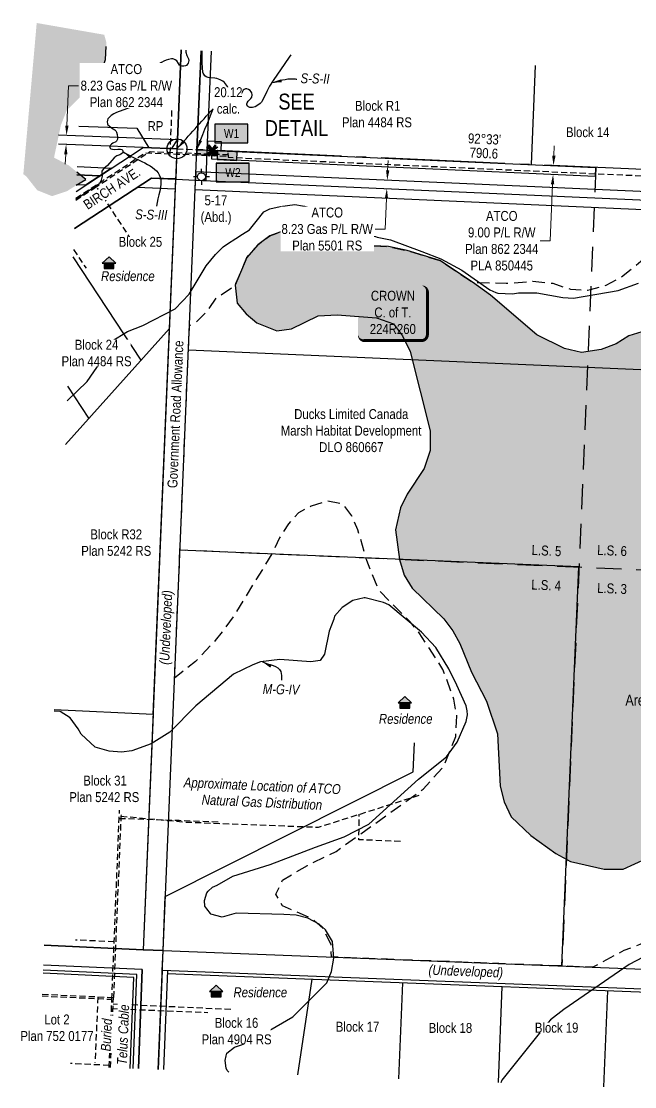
# Model space of a CAD drawing. Extents: x 311579 to 317106, y 5919880 to 5923476.
# Drawn here: x 312899 to 313519, y 5919895 to 5920971 of the extents above; entities that cross this region are included whole.
import ezdxf
from ezdxf.enums import TextEntityAlignment as Align

# ---------------------------------------------------------------- set-up
doc = ezdxf.new("R2010")
doc.units = 0
doc.header["$LTSCALE"] = 5
for name, pattern in [('foc-ACCESSROAD', [3.75, 2.5, -1.25]), ('foc-LSD', [8, 5, -3]), ('foc-QUARTERLINE', [33, 25, -3, 2, -3]), ('foc-TRAV', [1.875, 1.25, -0.625]), ('UG_PIPE', [1.875, 1.25, -0.625])]:
    doc.linetypes.add(name, pattern=pattern)
for name, color, linetype in [('35', 37, 'Continuous'), ('AS-OWNER', 7, 'Continuous'), ('AS-PIPE-UG', 44, 'UG_PIPE'), ('AS-PIPE-UG-T', 44, 'Continuous'), ('AS-POWER', 104, 'foc-POWER'), ('AS-RESIDENCE', 14, 'Continuous'), ('AS-TELEPHONE-T', 224, 'Continuous'), ('AS-TELUS', 224, 'foc-TEL'), ('C-RW', 13, 'Continuous'), ('DETAIL-T', 7, 'Continuous'), ('F-WS', 190, 'foc-ACCESSROAD'), ('F-WS-S', 190, 'Continuous'), ('L-AREAWORK', 5, 'Continuous'), ('L-BD', 7, 'Continuous'), ('L-BD1', 253, 'Continuous'), ('L-MON', 1, 'Continuous'), ('L-ROAD-T', 7, 'Continuous'), ('L-SEC', 7, 'Continuous'), ('L-SECQ', 8, 'foc-QUARTERLINE'), ('L-SECTION-LSD', 7, 'foc-LSD'), ('L-TITLEDB', 4, 'Continuous'), ('L-TITLEDB-T', 4, 'Continuous'), ('P-PROPOSED', 10, 'Continuous'), ('P-PROPOSED-H', 21, 'Continuous'), ('P-TEMP-BLOCKS', 250, 'Continuous'), ('P-TRAV', 4, 'foc-TRAV'), ('P-WORKAREA', 113, 'Continuous'), ('P-WORKAREA-H', 111, 'Continuous'), ('T-WATER', 160, 'Continuous'), ('T-WATER-H', 133, 'Continuous'), ('WETLAND', 143, 'Continuous'), ('WETLAND-T', 146, 'Continuous')]:
    doc.layers.add(name, color=color, linetype=linetype)
for name, color, linetype, lineweight in [('C-RW-T', 13, 'Continuous', 9), ('F-WS-T', 190, 'Continuous', 9), ('T-TEXT', 48, 'Continuous', 18)]:
    doc.layers.add(name, color=color, linetype=linetype, lineweight=lineweight)
doc.styles.add('100L', font='ARIALN.TTF', dxfattribs={"height": 11})
doc.styles.add('80', font='ARIALN.TTF', dxfattribs={"height": 10})
doc.styles.add('80CG', font='ARIALN.TTF', dxfattribs={"height": 10})
doc.styles.add('80L', font='ARIALN.TTF', dxfattribs={"height": 10})
doc.styles.add('80LS', font='ARIALNI.TTF', dxfattribs={"height": 10})
doc.styles.add('foc-LtypeFont', font='ARIALN.TTF', dxfattribs={"height": 7.35})
doc.styles.add('MtXpl_Arial_Narrow', font='ARIALNI.TTF')
doc.linetypes.add('foc-POWER', pattern='A,6,-1,["P",foc-LtypeFont,S=0.2,R=0,X=-0.625,Y=-0.75],-1.24,4', length=12.24)
doc.linetypes.add('foc-POWER-NOLINE', pattern='A,0,-4,["P",foc-LtypeFont,S=0.2,R=0,X=-0.625,Y=-0.75],-8.24', length=12.24)
doc.linetypes.add('foc-TEL', pattern='A,2,-1,["T",foc-LtypeFont,S=0.2,R=0,X=-0.425,Y=-0.75],-1.24,8', length=12.24)
doc.linetypes.add('foc-TEL-NOLINE', pattern='A,0,-2,["T",foc-LtypeFont,S=0.2,R=0,X=-0.425,Y=-0.75],-10.24', length=12.24)
doc.dimstyles.new('Compass 5 000', dxfattribs={"dimscale": 5, "dimtxt": 9, "dimasz": 2, "dimexe": 0.2, "dimexo": 0.0625, "dimgap": 0.5, "dimtad": 0, "dimtih": 1, "dimtoh": 1, "dimzin": 0, "dimdsep": 46, "dimtxsty": '80CG', "dimcen": 0.1, "dimse1": 1, "dimse2": 1, "dimclrd": 256, "dimclrt": 256, "dimaunit": 1, "dimadec": 4, "dimazin": 0, "dimtfac": 0.06, "dimtofl": 0, "dimtmove": 0, "dimatfit": 1, "dimfxl": 0.2, "dimtolj": 1, "dimtzin": 0, "dimlwd": -1, "dimarcsym": 0})

# ---------------------------------------------------------------- blocks, each defined once
blk = doc.blocks.new('*U384')
at = {"layer": '35', "color": 3}
blk.add_circle((0, 0), 10, dxfattribs=at)
at = {"layer": '35', "color": 3, "style": '80'}
blk.add_attdef('RP_001', (-29.7, 17.9), '', height=10, dxfattribs=at)
blk = doc.blocks.new('*D371')
at = {"layer": 'C-RW-T', "transparency": 16777216}
for p, q in [((313437, 5920834.9), (313437.4, 5920844.9)), ((313435.7, 5920806), (313433.2, 5920749.1)), ((313433.2, 5920749.1), (313423.2, 5920749.1))]:
    blk.add_line(p, q, dxfattribs=at)
for points in [[(313435.3, 5920835), (313438.7, 5920834.9), (313436.6, 5920824.9)], [(313434, 5920806), (313437.4, 5920805.9), (313436.2, 5920816)]]:
    blk.add_solid(points, dxfattribs=at)
at = {"layer": 'C-RW-T', "transparency": 16777216, "insert": (313384.4, 5920749.1), "char_height": 10, "width": 442.897, "attachment_point": 5, "style": '80CG'}
blk.add_mtext('\\A1;ATCO\\P9.00 P/L R/W\\PPlan 862 2344\\PPLA 850445', dxfattribs=at)
blk = doc.blocks.new('*D372')
at = {"layer": 'C-RW-T', "transparency": 16777216}
for p, q in [((313789.3, 5920788.8), (313789.7, 5920798.7)), ((313787.9, 5920758.7), (313786.5, 5920726.9)), ((313786.5, 5920726.9), (313776.5, 5920726.9))]:
    blk.add_line(p, q, dxfattribs=at)
for points in [[(313787.6, 5920788.8), (313790.9, 5920788.7), (313788.8, 5920778.8)], [(313786.3, 5920758.8), (313789.6, 5920758.7), (313788.4, 5920768.7)]]:
    blk.add_solid(points, dxfattribs=at)
at = {"layer": 'C-RW-T', "transparency": 16777216, "insert": (313699.9, 5920726.9), "char_height": 10, "width": 787.838, "attachment_point": 5, "style": '80CG'}
blk.add_mtext('\\A1;ATCO\\P10.06 Gas Transmission R/W\\PPlan 4815 HW', dxfattribs=at)
blk = doc.blocks.new('*D373')
at = {"layer": 'C-RW-T', "transparency": 16777216}
for p, q in [((313269.2, 5920820.1), (313269.7, 5920830)), ((313268, 5920791.9), (313266.6, 5920760.9)), ((313266.6, 5920760.9), (313256.6, 5920760.9))]:
    blk.add_line(p, q, dxfattribs=at)
for points in [[(313267.6, 5920820.1), (313270.9, 5920820), (313268.8, 5920810.1)], [(313266.3, 5920791.9), (313269.6, 5920791.8), (313268.4, 5920801.8)]]:
    blk.add_solid(points, dxfattribs=at)
at = {"layer": 'C-RW-T', "transparency": 16777216, "insert": (313208.2, 5920760.9), "char_height": 10, "attachment_point": 5, "style": '80CG', "bg_fill": 3, "box_fill_scale": 1.1, "bg_fill_color": 256, "bg_fill_true_color": 13158600, "bg_fill_transparency": 0}
blk.add_mtext('\\A1;ATCO\\P8.23 Gas P/L R/W\\PPlan 5501 RS', dxfattribs=at)
blk = doc.blocks.new('*D374')
at = {"layer": 'C-RW-T', "transparency": 16777216}
for p, q in [((312945.4, 5920865.4), (312947, 5920905.6)), ((312947, 5920905.6), (312957, 5920905.6)), ((312944.2, 5920836.4), (312943.8, 5920826.4))]:
    blk.add_line(p, q, dxfattribs=at)
for points in [[(312943.7, 5920865.4), (312947.1, 5920865.3), (312945, 5920855.4)], [(312942.6, 5920836.4), (312945.9, 5920836.3), (312944.6, 5920846.4)]]:
    blk.add_solid(points, dxfattribs=at)
at = {"layer": 'C-RW-T', "transparency": 16777216, "insert": (313005.4, 5920905.6), "char_height": 10, "attachment_point": 5, "style": '80CG', "bg_fill": 3, "box_fill_scale": 1.1, "bg_fill_color": 256, "bg_fill_true_color": 13158600, "bg_fill_transparency": 0}
blk.add_mtext('\\A1;ATCO\\P8.23 Gas P/L R/W\\PPlan 862 2344', dxfattribs=at)
blk = doc.blocks.new('res_occ')
for points in [[(0.1, 0.89), (-1.26, -0.37), (1.46, -0.37)], [(-0.9, -1.43), (1.1, -1.43), (1.1, -0.37), (-0.9, -0.37)]]:
    blk.add_hatch(color=14).paths.add_polyline_path(points)
at = {"color": 14}
for points in [[(0.1, 0.89), (-1.26, -0.37), (1.46, -0.37)], [(-0.9, -1.43), (1.1, -1.43), (1.1, -0.37), (-0.9, -0.37)]]:
    blk.add_lwpolyline(points, close=True, dxfattribs=at)
blk = doc.blocks.new('GABD')
for p, q in [((-0.81, 0), (-1.62, 0)), ((0, 0.81), (0, 1.62)), ((1.62, 0), (0.81, 0)), ((0, -0.81), (0, -1.62))]:
    blk.add_line(p, q)
blk.add_circle((0, 0), 0.8)
blk = doc.blocks.new('*U386')
h = blk.add_hatch(color=255)
edge = h.paths.add_edge_path()
edge.add_line((-29, -28.5), (29, -28.5))
edge.add_arc((29, -22.5), 6, 270, 360)
edge.add_line((35, -22.5), (35, 21))
edge.add_arc((29, 21), 6, 0, 90)
edge.add_line((29, 27), (-29, 27))
edge.add_arc((-29, 21), 6, 90, 180)
edge.add_line((-35, 21), (-35, -22.5))
edge.add_arc((-29, -22.5), 6, 180, 270)
at = {"color": 14, "flags": 128}
blk.add_lwpolyline([(-29, -28.5, 3, 3, 0), (29, -28.5, 3, 3, 0.414214), (35, -22.5, 3, 3, 0), (35, 21, 3, 0, 0.414214), (29, 27, 0, 0, 0), (-29, 27, 0, 0, 0.414214), (-35, 21, 0, 0, 0), (-35, -22.5, 0, 3, 0.414214)], format="xyseb", close=True, dxfattribs=at)
at = {"color": 14, "style": '80'}
blk.add_attdef('ENTER_TEXT_001', (-26.8, -4.9), '', height=10, dxfattribs=at)
blk = doc.blocks.new('Temp_Area3')
h = blk.add_hatch(color=111)
h.dxf.hatch_style = 1
h.paths.add_polyline_path([(-16.8, -9.4), (16.3, -9.4), (16.3, 9.1), (-16.8, 9.1)])
at = {"color": 250}
for points in [[(-17, -9.6), (16.5, -9.6), (16.5, 9.3), (-17, 9.3)], [(-16.9, -9.5), (16.4, -9.5), (16.4, 9.2), (-16.9, 9.2)]]:
    blk.add_lwpolyline(points, close=True, dxfattribs=at)
at = {"color": 250, "style": '80L'}
blk.add_attdef('TEMPORARY', text='', height=9, dxfattribs=at).set_placement((0, -0.1), align=Align.MIDDLE_CENTER)
blk = doc.blocks.new('TEMP')
h = blk.add_hatch(color=255)
h.dxf.hatch_style = 1
h.paths.add_polyline_path([(0, 0.25), (-0.67, 1.15), (-0.67, 0.67), (-1.15, 0.67), (-0.25, 0), (-1.15, -0.67), (-0.67, -0.67), (-0.67, -1.15), (0, -0.25), (0.67, -1.15), (0.67, -0.67), (1.15, -0.67), (0.25, 0), (1.15, 0.67), (0.67, 0.67), (0.67, 1.15)])
h.paths.add_polyline_path([(0.57, 0.85), (0.57, 0.57), (0.85, 0.57), (0.08, 0), (0.85, -0.57), (0.57, -0.57), (0.57, -0.85), (0, -0.08), (-0.57, -0.85), (-0.57, -0.57), (-0.85, -0.57), (-0.08, 0), (-0.85, 0.57), (-0.57, 0.57), (-0.57, 0.85), (0, 0.08)], flags=16)
h = blk.add_hatch(color=1)
h.dxf.hatch_style = 1
h.paths.add_polyline_path([(0, 0.08), (-0.57, 0.85), (-0.57, 0.57), (-0.85, 0.57), (-0.08, 0), (-0.85, -0.57), (-0.57, -0.57), (-0.57, -0.85), (0, -0.08), (0.57, -0.85), (0.57, -0.57), (0.85, -0.57), (0.08, 0), (0.85, 0.57), (0.57, 0.57), (0.57, 0.85)])
at = {"color": 1}
for p, q in [((-0.08, 0), (0.08, 0)), ((0, 0.08), (0, -0.08))]:
    blk.add_line(p, q, dxfattribs=at)
at = {"color": 255, "flags": 128}
blk.add_lwpolyline([(-0.25, 0), (-1.15, 0.67), (-0.67, 0.67), (-0.67, 1.15), (0, 0.25), (0.67, 1.15), (0.67, 0.67), (1.15, 0.67), (0.25, 0), (1.15, -0.67), (0.67, -0.67), (0.67, -1.15), (0, -0.25), (-0.67, -1.15), (-0.67, -0.67), (-1.15, -0.67)], close=True, dxfattribs=at)
at = {"color": 1, "flags": 128}
blk.add_lwpolyline([(-0.08, 0), (-0.85, 0.57), (-0.57, 0.57), (-0.57, 0.85), (0, 0.08), (0.57, 0.85), (0.57, 0.57), (0.85, 0.57), (0.08, 0), (0.85, -0.57), (0.57, -0.57), (0.57, -0.85), (0, -0.08), (-0.57, -0.85), (-0.57, -0.57), (-0.85, -0.57)], close=True, dxfattribs=at)

msp = doc.modelspace()

# ---------------------------------------------------------------- hatches: boundary and pattern name
at = {"layer": 'P-PROPOSED-H'}
h = msp.add_hatch(color=256, dxfattribs=at)
h.dxf.hatch_style = 1
h.paths.add_polyline_path([(313076.422, 5920836.025), (313091.941, 5920835.332), (313092.164, 5920840.327), (313076.633, 5920841.02)])
at = {"layer": 'P-WORKAREA-H'}
h = msp.add_hatch(color=256, dxfattribs=at)
h.dxf.hatch_style = 1
h.paths.add_polyline_path([(313092.164, 5920840.327), (313097.311, 5920840.097), (313097.099, 5920835.102), (313091.941, 5920835.332)])
h = msp.add_hatch(color=256, dxfattribs=at)
h.dxf.hatch_style = 1
h.paths.add_polyline_path([(313117.289, 5920839.203), (313097.311, 5920840.097), (313096.93, 5920831.106), (313116.909, 5920830.212)])
at = {"layer": 'T-WATER-H'}
h = msp.add_hatch(color=256, dxfattribs=at)
h.dxf.hatch_style = 1
h.paths.add_polyline_path([(312983.043, 5920957.012), (312914.907, 5920968.874), (312901.412, 5920816.324), (312904.424, 5920814.086), (312906.912, 5920810.92), (312915.413, 5920800.099), (312930.398, 5920794.105), (312945.383, 5920799.1), (312950.086, 5920802.07), (312951.378, 5920802.886), (312964.364, 5920811.089), (312947.381, 5920825.075), (312944.109, 5920826.821), (312940.544, 5920828.722), (312940.391, 5920828.803), (312932.396, 5920833.067), (312935.29, 5920846.71), (312939.39, 5920866.034), (312945.385, 5920881.019), (312961.154, 5920896.31), (312966.477, 5920901.472), (312978.353, 5920912.987), (312984.347, 5920931.969), (312985.345, 5920948.952)])
h = msp.add_hatch(color=256, dxfattribs=at)
h.dxf.hatch_style = 1
h.paths.add_polyline_path([(313137.19, 5920666.23), (313157.17, 5920658.237), (313172.155, 5920660.235), (313199.128, 5920673.222), (313218.109, 5920674.221), (313258.07, 5920671.222), (313275.052, 5920665.228), (313284.042, 5920653.241), (313292.034, 5920637.256), (313312.014, 5920557.335), (313312.013, 5920537.354), (313306.019, 5920519.372), (313289.036, 5920493.398), (313282.043, 5920479.412), (313277.048, 5920457.434), (313281.044, 5920427.464), (313286.038, 5920411.479), (313294.031, 5920398.493), (313325.998, 5920367.523), (313334.989, 5920355.535), (313341.982, 5920342.547), (313353.97, 5920313.576), (313368.955, 5920284.605), (313379.944, 5920251.637), (313382.94, 5920198.691), (313386.936, 5920182.706), (313393.929, 5920167.721), (313413.909, 5920148.741), (313438.884, 5920130.757), (313453.869, 5920122.765), (313487.835, 5920114.773), (313506.816, 5920114.773), (313565.757, 5920141.746), (313639.683, 5920173.714), (313687.635, 5920185.701), (313702.62, 5920192.695), (313715.607, 5920201.686), (313724.598, 5920215.671), (313746.576, 5920277.61), (313761.561, 5920307.581), (313778.544, 5920333.555), (313788.535, 5920344.543), (313797.526, 5920359.529), (313794.529, 5920375.512), (313784.539, 5920386.501), (313746.578, 5920412.476), (313725.598, 5920435.453), (313698.625, 5920454.435), (313653.67, 5920471.418), (313640.683, 5920479.41), (313630.694, 5920491.398), (313609.716, 5920535.355), (313589.736, 5920599.291), (313574.751, 5920624.268), (313565.76, 5920636.255), (313538.787, 5920661.231), (313512.813, 5920653.24), (313499.826, 5920645.247), (313484.841, 5920639.253), (313464.861, 5920636.257), (313447.878, 5920640.253), (313419.906, 5920654.239), (313372.955, 5920694.199), (313354.972, 5920707.186), (313322.005, 5920729.166), (313289.039, 5920739.155), (313270.057, 5920743.151), (313232.095, 5920745.15), (313215.113, 5920748.147), (313179.149, 5920759.136), (313164.164, 5920759.137), (313150.178, 5920754.143), (313138.19, 5920745.151), (313127.201, 5920732.164), (313115.213, 5920704.191), (313117.211, 5920686.21), (313126.201, 5920675.221)])

# ---------------------------------------------------------------- linework, layer by layer
at = {"layer": 'AS-PIPE-UG'}
for p, q in [((313049.708, 5920836.913), (313051.9, 5920891.958)), ((312952.151, 5920740.131), (312964.787, 5920721.374)), ((312993.123, 5920041.566), (312954.068, 5920043.386)), ((312920.304, 5919986.932), (312989.496, 5919983.712)), ((312976.72, 5919985.789), (312973.653, 5919919.911)), ((312989.496, 5919983.712), (312990.795, 5919983.651)), ((312990.747, 5919982.462), (312990.795, 5919983.651)), ((312990.416, 5919974.228), (313087.733, 5919970.299)), ((312992.102, 5919979.062), (313111.263, 5919973.515)), ((312988.11, 5919916.873), (312949.053, 5919918.694))]:
    msp.add_line(p, q, dxfattribs=at)
at = {"layer": 'AS-PIPE-UG', "flags": 128}
for points in [[(312954.341, 5920791.938), (312967.639, 5920800.647), (312969.143, 5920801.631), (312982.047, 5920810.083), (312993.835, 5920817.803), (313024.545, 5920837.914), (313049.708, 5920836.913), (313056.892, 5920836.627), (313108.12, 5920834.342)], [(312972.89, 5920802.176), (313029.318, 5920839.13), (313107.611, 5920836.012)], [(313108.12, 5920834.342), (313108.08, 5920833.346), (313859.414, 5920799.805)], [(313108.186, 5920835.989), (313108.141, 5920834.875), (313108.12, 5920834.342)], [(313108.186, 5920835.989), (313108.192, 5920836.139), (313108.246, 5920837.497), (313108.264, 5920837.967), (313108.265, 5920837.997)], [(312954.258, 5920789.975), (312971.409, 5920801.206), (312972.89, 5920802.176)], [(312969.143, 5920801.631), (312969.692, 5920800.795), (312974.711, 5920804.091), (313014.1, 5920744.115)], [(312999.996, 5920168.42), (313065.774, 5920162.431), (313199.274, 5920157.256), (313240.583, 5920170.337), (313302.789, 5920190.036)], [(312990.795, 5919983.651), (312993.123, 5920041.566), (312998.134, 5920166.196), (312998.46, 5920174.297)], [(313000.047, 5920169.62), (312999.996, 5920168.42), (312994.299, 5920034.014), (312992.342, 5919985.062)], [(312998.134, 5920166.196), (313058.575, 5920164.207), (313100.576, 5920162.579)], [(313282.165, 5920142.93), (313240.097, 5920144.561), (313240.583, 5920170.337)], [(312992.342, 5919985.062), (312976.72, 5919985.789), (312920.367, 5919988.413)], [(312988.024, 5919914.73), (312988.11, 5919916.873), (312990.064, 5919965.465), (312990.416, 5919974.228), (312990.747, 5919982.462)], [(312989.527, 5919914.672), (312992.102, 5919979.062), (312992.342, 5919985.062)]]:
    msp.add_lwpolyline(points, dxfattribs=at)
at = {"layer": 'AS-POWER'}
for p, q in [((313295.124, 5920213.024), (313296.333, 5920242.324)), ((313044.757, 5920087.176), (313295.124, 5920213.024))]:
    msp.add_line(p, q, dxfattribs=at)
at = {"layer": 'AS-POWER', "linetype": 'foc-POWER-NOLINE'}
for points in [[(312954.638, 5920798.955), (313022.322, 5920843.281), (313051.252, 5920842.128), (313056.925, 5920850.911), (313060.858, 5920941.818)], [(313037.616, 5919912.808), (313042.459, 5920032.817), (313044.757, 5920087.176)]]:
    msp.add_lwpolyline(points, dxfattribs=at)
at = {"layer": 'AS-POWER', "flags": 128}
for points in [[(312957.427, 5920864.92), (313015.856, 5920862.766), (313028.136, 5920843.049)], [(313042.459, 5920032.817), (313022.359, 5920033.596)], [(313041.609, 5920012.719), (313042.459, 5920032.817)]]:
    msp.add_lwpolyline(points, dxfattribs=at)
at = {"layer": 'AS-POWER', "linetype": 'foc-POWER-NOLINE', "flags": 128}
msp.add_lwpolyline([(312922.474, 5920038.246), (313022.359, 5920033.595), (313042.459, 5920032.817)], dxfattribs=at)
at = {"layer": 'AS-TELUS', "linetype": 'foc-TEL-NOLINE'}
msp.add_line((313086.983, 5920840.559), (313091.305, 5920940.458), dxfattribs=at)
at = {"layer": 'AS-TELUS', "linetype": 'foc-TEL'}
msp.add_line((313055.242, 5920811.301), (313075.337, 5920810.41), dxfattribs=at)
at = {"layer": 'AS-TELUS', "linetype": 'foc-TEL', "flags": 128}
msp.add_lwpolyline([(313055.242, 5920811.301), (313075.337, 5920810.41), (313086.092, 5920809.933), (313086.983, 5920840.559)], dxfattribs=at)
at = {"layer": 'AS-TELUS', "linetype": 'foc-TEL-NOLINE'}
msp.add_lwpolyline([(312953.054, 5920761.486), (313030.758, 5920812.374), (313055.242, 5920811.301)], dxfattribs=at)
at = {"layer": 'AS-TELUS', "linetype": 'foc-TEL-NOLINE', "flags": 128}
msp.add_lwpolyline([(313017.516, 5919913.587), (313021.509, 5920013.498)], dxfattribs=at)
at = {"layer": 'C-RW'}
for points in [[(313056.925, 5920850.911), (312936.992, 5920855.686)], [(313056.925, 5920850.911), (313056.537, 5920841.918), (312936.992, 5920846.677)], [(313101.155, 5920839.926), (313101.557, 5920848.917), (313087.372, 5920849.551), (313086.983, 5920840.559), (313101.155, 5920839.926)]]:
    msp.add_lwpolyline(points, dxfattribs=at)
msp.add_lwpolyline([(313479.107, 5920823.036), (313478.729, 5920814.062), (313091.763, 5920831.337), (313092.164, 5920840.326), (313479.107, 5920823.036)], close=True, dxfattribs=at)
at = {"layer": 'C-RW', "flags": 128}
for points in [[(312955.693, 5920823.901), (312990.407, 5920822.379), (312978.618, 5920814.659), (312955.345, 5920815.679)], [(312955.345, 5920815.679), (312978.618, 5920814.659), (312964.21, 5920805.223), (312954.92, 5920805.63)], [(313979.776, 5920760.227), (313074.912, 5920800.361), (313075.337, 5920810.41), (313980.198, 5920770.276)], [(313980.544, 5920778.498), (313075.684, 5920818.631), (313075.337, 5920810.41), (313980.198, 5920770.276)], [(313054.817, 5920801.252), (313016.35, 5920802.939)]]:
    msp.add_lwpolyline(points, dxfattribs=at)
at = {"layer": 'F-WS', "flags": 128}
msp.add_lwpolyline([(313614.712, 5920710.183), (313622.704, 5920676.217), (313624.702, 5920639.254), (313628.196, 5920614.788), (313629.696, 5920604.288), (313654.67, 5920520.37), (313664.66, 5920508.382), (313667.478, 5920508.57), (313679.645, 5920509.382), (313699.625, 5920531.359), (313713.611, 5920527.364), (313762.561, 5920488.402), (313825.498, 5920444.444), (313839.484, 5920437.452), (313863.461, 5920419.469), (313865.233, 5920416.368), (313859.903, 5920289.643), (313826.497, 5920290.598), (313809.514, 5920282.605), (313798.524, 5920271.616), (313786.536, 5920243.644), (313783.539, 5920206.681), (313779.543, 5920183.704), (313769.553, 5920172.716), (313758.564, 5920163.724), (313713.609, 5920145.742), (313671.651, 5920124.764), (313622.699, 5920088.799), (313577.744, 5920070.817), (313551.77, 5920052.836), (313523.798, 5920038.85), (313507.814, 5920032.855), (313476.349, 5920015.983), (313212.471, 5920026.216), (313212.112, 5920038.851), (313204.119, 5920054.836), (313193.131, 5920064.826), (313163.16, 5920077.814), (313156.167, 5920089.802), (313163.16, 5920103.787), (313188.136, 5920118.772), (313217.106, 5920132.757), (313305.018, 5920195.694), (313325.997, 5920218.672), (313337.986, 5920248.643), (313338.985, 5920269.622), (313335.989, 5920286.605), (313324.999, 5920316.574), (313301.023, 5920353.538), (313292.032, 5920364.527), (313260.064, 5920396.495), (313248.077, 5920426.466), (313247.317, 5920429.085), (313239.086, 5920457.435), (313233.093, 5920471.422), (313224.102, 5920483.409), (313208.118, 5920486.407), (313192.133, 5920481.413), (313179.146, 5920474.42), (313169.157, 5920463.43), (313160.165, 5920449.444), (313153.173, 5920434.459), (313152.305, 5920433.049), (313113.213, 5920369.525), (313095.23, 5920345.549), (313075.249, 5920324.569), (313054.086, 5920307.815), (313059.545, 5920436.92), (313069.133, 5920663.669), (313076.251, 5920667.23), (313087.24, 5920678.218), (313096.232, 5920691.206), (313115.213, 5920704.192), (313127.201, 5920732.165), (313138.19, 5920745.152), (313150.178, 5920754.144), (313164.164, 5920759.137), (313179.15, 5920759.138), (313215.113, 5920748.148), (313232.095, 5920745.152), (313270.057, 5920743.153), (313289.039, 5920739.156), (313322.006, 5920729.166), (313354.973, 5920707.187), (313388.939, 5920706.189), (313415.911, 5920708.186), (313435.891, 5920706.189), (313453.873, 5920700.193), (313470.856, 5920699.195), (313473.918, 5920700.001), (313489.838, 5920704.19), (313504.823, 5920712.181), (313542.784, 5920743.15), (313567.759, 5920758.136), (313582.744, 5920762.132), (313595.732, 5920754.139), (313604.723, 5920739.154), (313614.712, 5920710.183)], close=True, dxfattribs=at)
at = {"layer": 'L-SEC', "flags": 128}
for points in [[(313060.86, 5920941.817), (313056.537, 5920841.918), (313022.359, 5920033.595)], [(313042.459, 5920032.817), (313076.633, 5920841.02), (313080.955, 5920940.92)], [(313022.359, 5920033.595), (312922.474, 5920038.245)], [(313042.459, 5920032.817), (313847.788, 5920001.603), (313947.678, 5919997.051)], [(313021.509, 5920013.498), (312921.624, 5920018.148)], [(313021.509, 5920013.498), (313017.516, 5919913.587)], [(313041.609, 5920012.719), (313037.616, 5919912.808)], [(313946.832, 5919976.953), (313846.943, 5919981.505), (313041.609, 5920012.719)]]:
    msp.add_lwpolyline(points, dxfattribs=at)
at = {"layer": 'L-SECQ', "flags": 128}
msp.add_lwpolyline([(313881.953, 5920805.068), (313076.633, 5920841.02)], dxfattribs=at)
at = {"layer": 'L-SECTION-LSD', "flags": 128}
for points in [[(313479.493, 5920823.035), (313445.124, 5920017.211)], [(313864.812, 5920401.968), (313059.545, 5920436.919)]]:
    msp.add_lwpolyline(points, dxfattribs=at)
at = {"layer": 'L-TITLEDB', "flags": 128}
for points in [[(313060.858, 5920941.818), (313056.925, 5920850.911)], [(313080.954, 5920940.92), (313076.633, 5920841.02), (313086.983, 5920840.559), (313091.305, 5920940.458)], [(313414.288, 5920825.947), (313418.582, 5920925.847)], [(312954.638, 5920798.955), (313022.322, 5920843.281), (313056.537, 5920841.918), (313055.248, 5920811.468), (313030.758, 5920812.374), (312953.054, 5920761.486)], [(313048.87, 5920660.618), (313055.242, 5920811.301)], [(313020.266, 5920628.7), (312951.844, 5920732.881)], [(313048.87, 5920660.618), (312943.833, 5920543.414)], [(313032.395, 5920270.968), (313048.87, 5920660.618)], [(313068.088, 5920638.97), (313671.873, 5920612.903), (313663.357, 5920410.712), (313864.812, 5920401.968)], [(312967.627, 5920569.963), (312946.328, 5920602.415)], [(313445.125, 5920017.209), (313462.115, 5920420.131), (313059.545, 5920436.918)], [(313032.395, 5920270.968), (312932.51, 5920275.608)], [(313032.395, 5920270.968), (313022.359, 5920033.596), (312922.474, 5920038.246)], [(313009.291, 5919913.906), (313012.958, 5920005.659), (312921.277, 5920009.927)], [(313012.335, 5919913.788), (313016.125, 5920008.563), (312921.405, 5920012.972)], [(313046.786, 5920012.519), (313042.791, 5919912.607)], [(313046.664, 5920009.472), (313740.272, 5919982.59)], [(313192.777, 5920003.809), (313178.349, 5919907.353)], [(313284.099, 5920000.269), (313280.233, 5919903.404)], [(313384.552, 5919996.376), (313380.668, 5919899.511)], [(313491.093, 5919992.247), (313487.214, 5919895.382)]]:
    msp.add_lwpolyline(points, dxfattribs=at)
at = {"layer": 'P-PROPOSED'}
msp.add_lwpolyline([(313076.422, 5920836.025), (313091.941, 5920835.332), (313092.164, 5920840.327), (313076.633, 5920841.02)], close=True, dxfattribs=at)
at = {"layer": 'P-TRAV', "flags": 128}
msp.add_lwpolyline([(313056.537, 5920841.917), (313076.633, 5920841.02)], dxfattribs=at)
at = {"layer": 'P-WORKAREA'}
for points in [[(313092.164, 5920840.327), (313097.311, 5920840.097), (313097.099, 5920835.102), (313091.941, 5920835.332)], [(313117.289, 5920839.203), (313097.311, 5920840.097), (313096.93, 5920831.106), (313116.909, 5920830.212)]]:
    msp.add_lwpolyline(points, close=True, dxfattribs=at)
at = {"layer": 'T-WATER'}
for points in [[(312958.652, 5920893.884), (312961.154, 5920896.31), (312966.477, 5920901.472), (312978.353, 5920912.987), (312984.347, 5920931.969), (312985.125, 5920945.199)], [(312954.898, 5920805.11), (312964.364, 5920811.089), (312955.461, 5920818.421)], [(313538.787, 5920661.231), (313512.813, 5920653.24), (313499.826, 5920645.247), (313484.841, 5920639.253), (313464.861, 5920636.257), (313447.878, 5920640.253), (313419.906, 5920654.239), (313372.955, 5920694.199), (313354.972, 5920707.186), (313322.005, 5920729.166), (313289.039, 5920739.155), (313270.057, 5920743.151), (313232.095, 5920745.15), (313215.113, 5920748.147), (313179.149, 5920759.136), (313164.164, 5920759.137), (313150.178, 5920754.143), (313138.19, 5920745.151), (313127.201, 5920732.164), (313115.213, 5920704.191), (313117.211, 5920686.21), (313126.201, 5920675.221), (313137.19, 5920666.23), (313137.19, 5920666.23), (313157.17, 5920658.237), (313172.155, 5920660.235), (313199.128, 5920673.222), (313218.109, 5920674.221), (313258.07, 5920671.222), (313275.052, 5920665.228), (313284.042, 5920653.241), (313292.034, 5920637.256), (313312.014, 5920557.335), (313312.013, 5920537.354), (313306.019, 5920519.372), (313289.036, 5920493.398), (313282.043, 5920479.412), (313277.048, 5920457.434), (313281.044, 5920427.464), (313286.038, 5920411.479), (313294.031, 5920398.493), (313325.998, 5920367.523), (313334.989, 5920355.535), (313341.982, 5920342.547), (313353.97, 5920313.576), (313368.955, 5920284.605), (313379.944, 5920251.637), (313382.94, 5920198.691), (313386.936, 5920182.706), (313393.929, 5920167.721), (313413.909, 5920148.741), (313438.884, 5920130.757), (313453.869, 5920122.765), (313487.835, 5920114.773), (313506.816, 5920114.773), (313565.757, 5920141.746)]]:
    msp.add_lwpolyline(points, dxfattribs=at)
at = {"layer": 'WETLAND'}
for points in [[(313065.419, 5920941.614), (313065.38, 5920941.266), (313065.441, 5920939.343), (313066.355, 5920936.09), (313068.104, 5920932.544), (313068.418, 5920930.955), (313068.21, 5920929.642), (313067.741, 5920928.341), (313066.91, 5920926.92), (313066.021, 5920926.051), (313064.996, 5920925.64), (313063.333, 5920925.406), (313061.42, 5920925.314), (313060.16, 5920925.584), (313059.168, 5920926.304), (313057.9, 5920927.832), (313056.216, 5920930.602), (313054.797, 5920931.72), (313053.181, 5920932.456), (313052.248, 5920932.617), (313051.152, 5920932.586), (313047.825, 5920931.886), (313045.612, 5920931.234), (313043.304, 5920930.255), (313040.887, 5920928.944), (313038.317, 5920927.278), (313034.905, 5920924.514), (313031.497, 5920920.978), (313028.584, 5920917.098), (313025.411, 5920911.772), (313023.88, 5920908.664), (313020.403, 5920900.517), (313016.576, 5920891.931), (313015.202, 5920889.625), (313013.721, 5920887.765), (313010.999, 5920885.188), (313008.299, 5920883.296), (313006.457, 5920882.452), (313001.798, 5920880.876), (312995.554, 5920878.469), (312992.72, 5920877.168), (312990.183, 5920875.566), (312988.261, 5920873.742), (312986.844, 5920872.032), (312986.241, 5920870.858), (312986.054, 5920869.075), (312986.415, 5920867.109), (312986.856, 5920866.212), (312987.586, 5920865.304), (312990.422, 5920862.906), (312993.712, 5920860.978), (312994.768, 5920860.01), (312995.536, 5920858.564), (312996.162, 5920856.484), (312996.527, 5920853.547), (312996.311, 5920851.62), (312995.805, 5920850.14), (312995.364, 5920849.539), (312994.698, 5920849.002), (312991.664, 5920847.493), (312990.575, 5920846.72), (312989.068, 5920845.353), (312988.591, 5920844.445), (312988.642, 5920843.401), (312989.004, 5920842.506), (312989.748, 5920841.976), (312991.367, 5920841.52), (312993.023, 5920841.335), (312996.917, 5920841.591), (312999.595, 5920841.44), (313000.798, 5920841.045), (313001.407, 5920840.579), (313001.803, 5920839.403), (313001.854, 5920838.447), (313001.356, 5920837.567), (312999.807, 5920836.39), (312998.69, 5920835.727), (312995.815, 5920834.66), (312994.636, 5920834.028), (312993.139, 5920832.727), (312990.698, 5920830.006), (312986.45, 5920825.205), (312982.605, 5920822.017), (312981.284, 5920820.508), (312980.744, 5920819.45), (312980.637, 5920817.549), (312981.028, 5920815.756), (312980.986, 5920814.666), (312980.651, 5920812.929), (312979.876, 5920810.215), (312978.297, 5920806.39), (312954.289, 5920790.702)], [(313171.59, 5920936.874), (313169.642, 5920934.279), (313165.375, 5920928.12), (313153.53, 5920910.865), (313150.019, 5920905.17), (313147.133, 5920899.899), (313143.96, 5920892.531), (313142.309, 5920889.562), (313141.837, 5920888.881), (313140.482, 5920887.545), (313137.985, 5920885.867), (313135.353, 5920884.329), (313134.129, 5920883.907), (313132.84, 5920883.702), (313131.204, 5920883.598), (313129.939, 5920883.717), (313128.845, 5920884.134), (313127.924, 5920884.983), (313127.165, 5920886.198), (313126.922, 5920887.367), (313127.242, 5920888.33), (313128.543, 5920889.966), (313131.188, 5920892.752), (313131.953, 5920894.018), (313132.414, 5920896.293), (313132.19, 5920898.248), (313131.518, 5920899.537), (313130.473, 5920900.731), (313128.866, 5920901.812), (313127.172, 5920902.34), (313125.691, 5920902.306), (313124.231, 5920901.908), (313123.248, 5920901.014), (313121.691, 5920897.561), (313121.221, 5920896.907), (313120.689, 5920896.507), (313119.71, 5920896.174), (313118.495, 5920896.018), (313115.636, 5920896.26), (313114.124, 5920896.733), (313112.594, 5920897.507), (313111.172, 5920898.52), (313109.99, 5920899.677), (313109.203, 5920900.935), (313107.622, 5920904.666), (313105.671, 5920907.537), (313104.411, 5920908.838), (313102.941, 5920910.051), (313100.185, 5920911.664), (313096.684, 5920912.97), (313094.866, 5920913.314), (313090.034, 5920913.493), (313087.868, 5920913.868), (313085.925, 5920914.536), (313084.704, 5920915.514), (313083.506, 5920917.077), (313083.009, 5920918.106), (313082.686, 5920919.376), (313082.298, 5920924.117), (313081.895, 5920928.655), (313081.792, 5920933.637), (313081.977, 5920939.175), (313082.097, 5920940.869)], [(312945.698, 5920587.513), (312965.885, 5920607.061), (312982.334, 5920630.802), (312990.032, 5920647.475), (313006.517, 5920657.688), (313021.965, 5920663.584), (313054.735, 5920680.442), (313068.689, 5920695.173), (313085.867, 5920723.734), (313095.573, 5920735.129), (313103.178, 5920743.056), (313107.581, 5920746.045), (313115.941, 5920751.298), (313122.789, 5920755.601), (313129.764, 5920759.985), (313133.713, 5920765.027), (313136.44, 5920768.51), (313144.063, 5920778.245), (313150.28, 5920781.386), (313160.746, 5920783.583), (313175.575, 5920785.536), (313183.378, 5920784.381), (313185.566, 5920783.933), (313189.531, 5920783.122), (313203.143, 5920777.578), (313215.159, 5920769.295), (313227.34, 5920760.577), (313235.608, 5920756.575), (313253.342, 5920753.591), (313257.07, 5920753.24), (313258.489, 5920752.777), (313271.984, 5920749.919), (313303.745, 5920738.11), (313322.889, 5920730.737), (313344.125, 5920719.269), (313372.515, 5920699.443), (313378.589, 5920696.87), (313380.399, 5920696.346), (313395.179, 5920695.631), (313401.387, 5920696.583), (313419.763, 5920696.653), (313446.018, 5920691.931), (313456.725, 5920691.33), (313501.979, 5920699.062), (313522.324, 5920706.308)], [(313108.754, 5919910.051), (313107.205, 5919911.612), (313106.158, 5919914.172), (313105.263, 5919921.841), (313105.279, 5919921.916), (313106.272, 5919926.514), (313106.857, 5919929.223), (313114.498, 5919935.424), (313129.453, 5919940.157), (313173.364, 5919966), (313207.929, 5920000.326), (313212.68, 5920011.763), (313215.01, 5920025.256), (313213.434, 5920042.052), (313206.603, 5920053.659), (313200.055, 5920059.528), (313188.74, 5920065.44), (313176.681, 5920068.512), (313164.437, 5920069.199), (313116.339, 5920070.453), (313102.013, 5920066.548), (313090.852, 5920069.351), (313090.287, 5920070.112), (313086.661, 5920074.996), (313084.688, 5920077.653), (313084.204, 5920083.275), (313086.683, 5920091.002), (313087.95, 5920092.824), (313092.478, 5920096.615), (313097.148, 5920098.832), (313112.905, 5920107.893), (313150.472, 5920119.519), (313196.225, 5920137.097), (313225.329, 5920147.682), (313250.054, 5920160.185), (313300.324, 5920205.819), (313328.512, 5920228.394), (313339.278, 5920243.039), (313348.313, 5920264.008), (313349.674, 5920270.733), (313349.425, 5920274.803), (313348.506, 5920279.865), (313339.2, 5920300.724), (313330.838, 5920317.105), (313317.685, 5920338.612), (313303.536, 5920354.258), (313270.335, 5920381.535), (313265.142, 5920384.076), (313246.352, 5920388.899), (313245.36, 5920388.865), (313234.147, 5920385.958), (313223.237, 5920379.054), (313215.623, 5920370.094), (313214.982, 5920367.364), (313210.311, 5920355.03), (313205.495, 5920332.029), (313201.216, 5920325.569), (313191.566, 5920324.096), (313160.292, 5920326.458), (313140.789, 5920324.161), (313132.996, 5920321.208), (313113.624, 5920311.596), (313075.474, 5920279.721), (313049.463, 5920253.335), (313030.372, 5920241.378), (313010.882, 5920234.274), (313000.579, 5920232.873), (312988.036, 5920233.984), (312973.757, 5920238.194), (312959.767, 5920251.247), (312956.823, 5920256.545), (312948.824, 5920267.602), (312938.584, 5920274.143), (312932.463, 5920274.487)], [(313597.691, 5920063.231), (313513.115, 5920018.539), (313446.923, 5919973.191), (313433.491, 5919962.991), (313428.867, 5919957.368), (313384.625, 5919902.091), (313383.333, 5919899.408)]]:
    msp.add_lwpolyline(points, dxfattribs=at)

# ---------------------------------------------------------------- block references
at = {"layer": '35', "xscale": 0.999919, "yscale": 0.999919, "zscale": 0.999919}
msp.add_blockref('*U384', (313056.537, 5920841.917), dxfattribs=at).add_auto_attribs({'RP_001': 'RP'})
at = {"layer": 'AS-RESIDENCE', "xscale": 4.999594999999984, "yscale": 4.999594999999984, "zscale": 4.999594999999984}
for p in [(312987.393, 5920728.415), (313286.09, 5920284.672), (313095.565, 5919993.261)]:
    msp.add_blockref('res_occ', p, dxfattribs=at)
at = {"layer": 'F-WS-S', "color": 6, "xscale": 4.99959499999999, "yscale": 4.99959499999999, "zscale": 4.99959499999999}
msp.add_blockref('GABD', (313081.155, 5920813.703), dxfattribs=at)
at = {"layer": 'L-MON', "color": 6, "xscale": 4.99959499999999, "yscale": 4.99959499999999, "zscale": 4.99959499999999}
msp.add_blockref('TEMP', (313092.164, 5920840.327), dxfattribs=at)
at = {"layer": 'P-TEMP-BLOCKS', "xscale": 0.999919, "yscale": 0.999919, "zscale": 0.999919}
for p, values in [((313111.644, 5920857.512), {'TEMPORARY': 'W1'}), ((313113.024, 5920818.033), {'TEMPORARY': 'W2'})]:
    msp.add_blockref('Temp_Area3', p, dxfattribs=at).add_auto_attribs(values)

# ---------------------------------------------------------------- texts
at = {"layer": 'AS-PIPE-UG-T', "insert": (313063.65, 5920207.609), "char_height": 9.99919, "width": 158.58647, "attachment_point": 1, "rotation": 357.44394, "style": '80L'}
msp.add_mtext('\\pi0.05;{\\fArial Narrow|b0|i1|c0|p34;Approximate Location of ATCO\\P\\pi18.90931;Natural Gas Distribution}', dxfattribs=at)
at = {"layer": 'AS-RESIDENCE', "char_height": 9.99919, "width": 53.93601, "attachment_point": 1, "style": '80L'}
for insert in [(312979.536, 5920718.398), (313260.067, 5920271.619), (313113.262, 5919995.614)]:
    msp.add_mtext('\\pi0.32624;{\\fArial Narrow|b0|i1|c0|p34;Residence}', dxfattribs=dict(at, insert=insert))
at = {"layer": 'DETAIL-T', "color": 3, "insert": (313177.204, 5920876.207), "char_height": 15.9987, "width": 63.63097, "attachment_point": 5, "style": '80CG'}
msp.add_mtext('SEE\\PDETAIL', dxfattribs=at)
at = {"layer": 'F-WS-T', "char_height": 9.99919, "attachment_point": 1, "style": '80L'}
for s, insert, width in [('\\pi4.33682;5-17\\P\\pi0.39444;(Abd.)', (313080.002, 5920794.871), 30.59548), ('\\pi14.0666;Ducks Limited Canada\\P\\pi0.47629;Marsh Habitat Development\\P\\pi39.22827;DLO 860667', (313160.805, 5920579.189), 142.0121)]:
    msp.add_mtext(s, dxfattribs=dict(at, insert=insert, width=width))
at = {"layer": 'L-AREAWORK', "color": 5, "style": '100L'}
msp.add_text('Area Required = 0.008 ha  0.02 Ac.', height=10.99911, dxfattribs=at).set_placement((313608.135, 5920276.656), align=Align.BOTTOM_CENTER)
at = {"layer": 'L-BD1', "style": '80L'}
for s, p in [("92°33'", (313366.983, 5920851.818)), ('790.6', (313366.348, 5920837.583))]:
    msp.add_text(s, height=9.9992, rotation=357.4438, dxfattribs=at).set_placement(p, align=Align.MIDDLE)
at = {"layer": 'L-ROAD-T', "style": '80L'}
msp.add_text('Government Road Allowance', height=9.99919, rotation=87.57876, dxfattribs=at).set_placement((313054.953, 5920573.956), align=Align.MIDDLE_CENTER)
at = {"layer": 'L-SECTION-LSD', "attachment_point": 1, "rotation": 357.514777, "style": '100L', "bg_fill": 1, "box_fill_scale": 1.5, "bg_fill_color": 133, "bg_fill_transparency": 0}
for s, width, insert, char_height in [('\\pi1.75844;L.S. 5', 30.39868, (313413.073, 5920442.111), 9.99919), ('L.S. 6', 30.48066, (313481.027, 5920442.111), 9.9992), ('\\pi1.98585;L.S. 4', 30.53742, (313412.528, 5920407.281), 9.99919), ('L.S. 3', 30.37345, (313481.027, 5920403.829), 9.9992)]:
    msp.add_mtext_dynamic_manual_height_columns(s, width=width, gutter_width=54.996, heights=[0], dxfattribs=dict(at, insert=insert, char_height=char_height))
at = {"layer": 'L-TITLEDB-T', "char_height": 9.99919, "attachment_point": 1, "style": '80L'}
for s, insert, width in [('\\pi21.84159;Block R1\\P\\pi8.67076;Plan 4484 RS', (313214.391, 5920890.314), 86.55147), ('\\pi2.04485;Block 14', (313447.194, 5920863.7), 46.61694), ('\\pi17.72124;Block R32\\P\\pi8.49279;Plan 5242 RS', (312951.361, 5920457.797), 86.19553), ('\\pi22.6117;Block 31\\P\\pi8.49279;Plan 5242 RS', (312939.295, 5920209.304), 86.19553), ('\\pi24.69329;Lot 2\\P\\pi0.48993;Plan 752 0177', (312897.919, 5919968.195), 73.4433), ('\\pi0.47288;Block 17', (313216.368, 5919960.936), 43.49348), ('\\pi5.90938;Block 18', (313304.737, 5919959.69), 54.39376)]:
    msp.add_mtext(s, dxfattribs=dict(at, insert=insert, width=width))
at = {"layer": 'T-TEXT', "style": '80LS'}
for rotation, p in [(87.57881, (313045.202, 5920358.842)), (357.780403, (313348.1, 5920011.982))]:
    msp.add_text('(Undeveloped)', height=9.99919, rotation=rotation, dxfattribs=at).set_placement(p, align=Align.MIDDLE_CENTER)
at = {"layer": 'WETLAND-T', "char_height": 10.00288, "attachment_point": 1, "rotation": 358.723453, "style": '80L'}
for s, width, insert in [('\\pi0.456;{\\fArial Narrow|b0|i1|c0|p34;S-S-II}', 29.56281, (313180.965, 5920918.199)), ('\\pi0.32636;{\\fArial Narrow|b0|i1|c0|p34;M-G-IV}', 38.05093, (313142.965, 5920301.832))]:
    msp.add_mtext_dynamic_manual_height_columns(s, width=width, gutter_width=50.014, heights=[0], dxfattribs=dict(at, insert=insert))

# ---------------------------------------------------------------- dimensions: what is measured, and where the dimension line sits
at = {"layer": 'C-RW-T'}
dim = msp.add_linear_dim(base=(313788.379, 5920768.716), p1=(313643.935, 5920785.19), p2=(313643.489, 5920775.143), angle=267.460405, text='ATCO\\P10.06 Gas Transmission R/W\\PPlan 4815 HW', dimstyle='Compass 5 000', dxfattribs=at)
dim.commit()
dim.dimension.update_dxf_attribs({"geometry": '*D372', "text_midpoint": (313699.875, 5920726.857), "dimtype": 161})

# ---------------------------------------------------------------- leaders
at = {"layer": 'L-BD', "path_type": 1}
for points in [[(313056.537, 5920841.917), (313092.979, 5920882.283)], [(313076.633, 5920841.02), (313092.979, 5920882.283)]]:
    msp.add_leader(points, dimstyle='Compass 5 000', override={"dimgap": 0.5, "dimtad": 0}, dxfattribs=at)
at = {"layer": 'WETLAND-T', "path_type": 1}
for points in [[(313152.237, 5920908.768), (313174.087, 5920912.603), (313177.568, 5920912.216)], [(313142.58, 5920324.372), (313161.386, 5920314.473), (313162.175, 5920305.809)]]:
    msp.add_leader(points, dimstyle='Compass 5 000', override={"dimgap": 0.5, "dimtad": 0}, dxfattribs=at)

# ---------------------------------------------------------------- next in the draw order: texts
at = {"layer": 'AS-TELEPHONE-T', "insert": (312979.552, 5919931.286), "char_height": 9.9992, "width": 34.65041, "attachment_point": 1, "rotation": 87.71176, "style": 'MtXpl_Arial_Narrow', "bg_fill": 3, "box_fill_scale": 1.15, "bg_fill_color": 256, "bg_fill_true_color": 256, "bg_fill_transparency": 0}
msp.add_mtext('Buried', dxfattribs=at)
at = {"layer": 'L-BD', "insert": (313093.767, 5920904.022), "char_height": 9.99919, "width": 28.16047, "attachment_point": 1, "style": '80L', "bg_fill": 3, "box_fill_scale": 1, "bg_fill_color": 256, "bg_fill_transparency": 0}
msp.add_mtext('\\pi0.21028;20.12 \\P\\pi3.0136;calc.', dxfattribs=at)
at = {"layer": 'L-TITLEDB-T', "char_height": 9.99919, "attachment_point": 1, "style": '80L', "bg_fill": 3, "box_fill_scale": 1, "bg_fill_color": 256, "bg_fill_transparency": 0}
for s, insert, width in [('\\pi0.47288;Block 25', (312997.167, 5920753.04), 43.56168), ('\\pi13.83128;Block 24\\P\\pi0.48993;Plan 4484 RS', (312939.511, 5920649.189), 70.18981), ('\\pi13.82105;Block 16\\P\\pi0.48993;Plan 4904 RS', (313080.859, 5919964.84), 70.18981), ('\\pi0.47288;Block 19', (313417.367, 5919959.917), 43.52076)]:
    msp.add_mtext(s, dxfattribs=dict(at, insert=insert, width=width))

# ---------------------------------------------------------------- next in the draw order: dimensions: what is measured, and where the dimension line sits
at = {"layer": 'C-RW-T'}
for base, p1, p2, angle, text, picture, middle in [((312945, 5920855.367), (312977.085, 5920845.082), (312977.443, 5920854.075), 87.720098, 'ATCO\\P8.23 Gas P/L R/W\\PPlan 862 2344', '*D374', (313005.385, 5920905.565)), ((313268.424, 5920801.846), (313207.369, 5920812.79), (313207.004, 5920804.57), 267.460374, 'ATCO\\P8.23 Gas P/L R/W\\PPlan 5501 RS', '*D373', (313208.222, 5920760.917))]:
    dim = msp.add_linear_dim(base=base, p1=p1, p2=p2, angle=angle, text=text, dimstyle='Compass 5 000', override={"dimtfill": 1}, dxfattribs=at)
    dim.commit()
    dim.dimension.update_dxf_attribs({"geometry": picture, "text_midpoint": middle, "dimtype": 161})

# ---------------------------------------------------------------- next in the draw order: block references
at = {"layer": 'AS-OWNER', "color": 6}
ref = msp.add_blockref('*U386', (313274.318, 5920676.833), dxfattribs=dict(at, xscale=0.999919, yscale=0.999919, zscale=0.999919))
ref.add_attrib('ENTER_TEXT_001', 'CROWN', (313252.26, 5920688.604), dxfattribs={"layer": '0', "color": 14, "height": 9.9992, "style": '80'})
ref.add_attrib('ENTER_TEXT_002', 'C. of T.', (313255.755, 5920671.762), dxfattribs={"layer": '0', "color": 14, "height": 9.9992, "style": '80'})
ref.add_attrib('ENTER_TEXT_003', '224R260', (313251.196, 5920655.055), dxfattribs={"layer": '0', "color": 14, "height": 9.9992, "style": '80'})

# ---------------------------------------------------------------- next in the draw order: texts
at = {"layer": 'AS-TELEPHONE-T', "insert": (312995.85, 5919917.504), "char_height": 9.99919, "width": 62.25533, "attachment_point": 1, "rotation": 87.71176, "style": 'MtXpl_Arial_Narrow', "bg_fill": 3, "box_fill_scale": 1.15, "bg_fill_color": 256, "bg_fill_true_color": 256, "bg_fill_transparency": 0}
msp.add_mtext('Telus Cable', dxfattribs=at)
at = {"layer": 'L-TITLEDB-T', "insert": (312960.83, 5920788.488), "char_height": 9.9992, "width": 74.76968, "attachment_point": 1, "rotation": 33.221817, "style": '80L', "bg_fill": 3, "box_fill_scale": 1.15, "bg_fill_color": 256, "bg_fill_true_color": 256, "bg_fill_transparency": 0}
msp.add_mtext('BIRCH AVE.', dxfattribs=at)

# ---------------------------------------------------------------- next in the draw order: dimensions: what is measured, and where the dimension line sits
at = {"layer": 'C-RW-T'}
dim = msp.add_linear_dim(base=(313436.15, 5920815.962), p1=(313269.455, 5920832.404), p2=(313269.054, 5920823.422), angle=267.443861, text='ATCO\\P9.00 P/L R/W\\PPlan 862 2344\\PPLA 850445', dimstyle='Compass 5 000', dxfattribs=at)
dim.commit()
dim.dimension.update_dxf_attribs({"geometry": '*D371', "text_midpoint": (313384.44, 5920749.065), "dimtype": 161})

# ---------------------------------------------------------------- next in the draw order: texts
at = {"layer": 'WETLAND-T', "insert": (313013.991, 5920780.83), "char_height": 10.00288, "attachment_point": 1, "rotation": 358.723453, "style": '80L'}
msp.add_mtext_dynamic_manual_height_columns('\\pi0.456;{\\fArial Narrow|b0|i1|c0|p34;S-S-III}', width=32.74927, gutter_width=50.014, heights=[0], dxfattribs=at)

# ---------------------------------------------------------------- next in the draw order: leaders
at = {"layer": 'WETLAND-T', "path_type": 1}
msp.add_leader([(313001.818, 5920839.112), (313039.563, 5920813.296), (313035.759, 5920783.894)], dimstyle='Compass 5 000', override={"dimgap": 0.5, "dimtad": 0}, dxfattribs=at)

doc.saveas('drawing.dxf')
